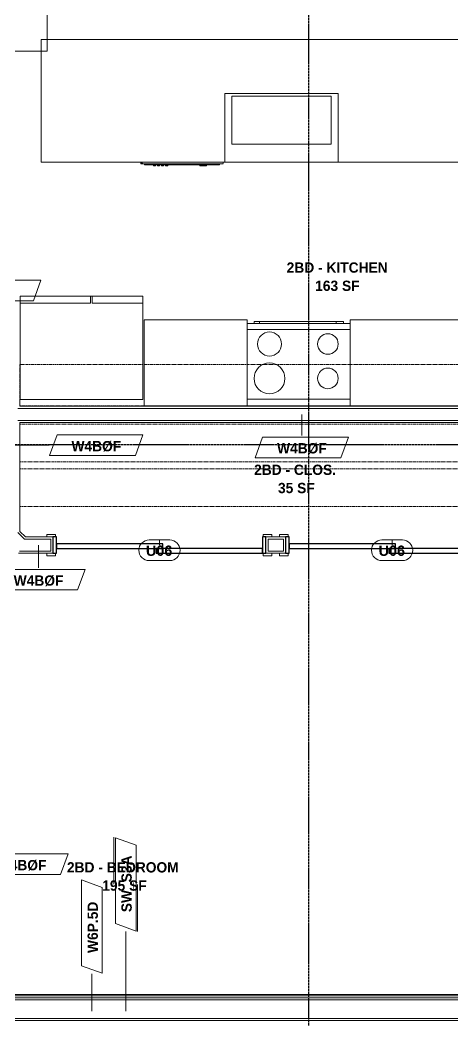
# Model space of a CAD drawing. Header units: inches. Extents: x -4058 to -1781, y 9814 to 12264.
# Drawn here: x -2257.4 to -2131.4, y 11679.6 to 11970.7 of the extents above; entities that cross this region are included whole.
import ezdxf

# ---------------------------------------------------------------- set-up
doc = ezdxf.new("R2010")
doc.units = ezdxf.units.IN
doc.header["$MEASUREMENT"] = 0
doc.linetypes.add('Dash', pattern=[0.25, 0.125, -0.125])
doc.linetypes.add('Grid Line 1_2_', pattern=[0.875, 0.5, -0.125, 0.125, -0.125])
for name, color, linetype, lineweight in [('0-1', 7, 'Continuous', 5), ('A-AREA-IDEN', 2, 'Continuous', 9), ('A-DOOR-3', 31, 'Continuous', 9), ('A-DOOR-4', 31, 'Continuous', 30), ('A-DOOR-FRAM-3', 31, 'Continuous', 30), ('A-DOOR-IDEN', 31, 'Continuous', 9), ('A-FLOR-2', 192, 'Continuous', 9), ('A-WALL', 113, 'Continuous', 18), ('A-WALL-2', 250, 'Continuous', 18), ('A-WALL-3', 113, 'Continuous', 9), ('A-WALL-IDEN', 211, 'Continuous', 9), ('I-WALL-1', 7, 'Continuous', 9), ('P-SANR-FIXT', 6, 'Continuous', 9), ('Q-CASE', 31, 'Continuous', 9), ('Q-CASE-HDLN', 31, 'Dash', 9), ('Q-SPCQ', 91, 'Continuous', 9), ('S-GRID-1', 1, 'Grid Line 1_2_', 30)]:
    doc.layers.add(name, color=color, linetype=linetype, lineweight=lineweight)
doc.styles.add('Arial_B', font='arialbd.ttf', dxfattribs={"height": 3})
doc.styles.add('Century Gothic_B', font='GOTHICB.TTF', dxfattribs={"height": 3})

# ---------------------------------------------------------------- blocks, each defined once
blk = doc.blocks.new('CTR - 1st Phase - Common Walls_rvt-1-UNITS PLANS - 3RD FLOOR')
at = {"layer": 'A-WALL-2'}
for p, q in [((-2076.17, 11686.24), (-2437.43, 11686.24)), ((-2076.17, 11685.74), (-2436.93, 11685.74)), ((-2076.17, 11679.74), (-2436.72, 11679.74)), ((-2076.17, 11680.24), (-2436.22, 11680.24))]:
    blk.add_line(p, q, dxfattribs=at)
at = {"layer": 'I-WALL-1'}
blk.add_line((-2076.17, 11686.86), (-2438.05, 11686.86), dxfattribs=at)
blk = doc.blocks.new('CTR - 1st Phase - Structure_rvt-1-UNITS PLANS - 3RD FLOOR')
at = {"layer": 'S-GRID-1'}
for p, q in [((-2173.32, 9814.03), (-2173.32, 12247.5)), ((-1781.27, 11847.19), (-4041.78, 11847.19))]:
    blk.add_line(p, q, dxfattribs=at)
blk = doc.blocks.new('SLIDING - FLUSH - SLIDING - FLUSH - 5-0 x 6-8-3934327-UNITS PLANS - 3RD FLOOR')
at = {"layer": 'A-DOOR-3'}
for p, q in [((-30.25, 3), (-32.75, 3)), ((-32.75, 3), (-32.75, 2.25)), ((-30.25, 2.25), (-30.25, 3)), ((30.25, 3), (30.25, 2.25)), ((32.75, 3), (30.25, 3)), ((32.75, 2.25), (32.75, 3)), ((-32.75, 2.25), (-30.25, 2.25)), ((30.25, 2.25), (32.75, 2.25)), ((-30.25, -2.5), (-32.75, -2.5)), ((-32.75, -2.5), (-32.75, -3.25)), ((-30.25, -3.25), (-30.25, -2.5)), ((32.75, -2.5), (30.25, -2.5)), ((30.25, -2.5), (30.25, -3.25)), ((32.75, -3.25), (32.75, -2.5)), ((-32.75, -3.25), (-30.25, -3.25)), ((30.25, -3.25), (32.75, -3.25))]:
    blk.add_line(p, q, dxfattribs=at)
at = {"layer": 'A-DOOR-4'}
for p, q in [((1, 2.25), (-30, 2.25)), ((-30, 2.25), (-30, 0.87)), ((-30, 0.87), (1, 0.87)), ((30, 0.87), (-1, 0.87)), ((-1, 0.87), (-1, -0.5)), ((1, 0.87), (1, 2.25)), ((30, -0.5), (30, 0.87)), ((-1, -0.5), (30, -0.5))]:
    blk.add_line(p, q, dxfattribs=at)
at = {"layer": 'A-DOOR-FRAM-3'}
for p, q in [((-30, 2.25), (-31, 2.25)), ((-31, 2.25), (-31, -2.5)), ((-30, -2.5), (-30, 2.25)), ((31, 2.25), (30, 2.25)), ((30, 2.25), (30, -2.5)), ((31, -2.5), (31, 2.25)), ((-31, -2.5), (-30, -2.5)), ((30, -2.5), (31, -2.5))]:
    blk.add_line(p, q, dxfattribs=at)
blk = doc.blocks.new('OD_CW_Closet - OD_CW_Closet-4058409-UNITS PLANS - 3RD FLOOR')
at = {"layer": 'Q-CASE-HDLN'}
for p, q in [((0.74, -24), (0.74, 0)), ((0.74, 0), (149.46, 0)), ((149.46, 0), (149.46, -24)), ((0.74, -11), (149.46, -11)), ((0.74, -13), (149.46, -13)), ((149.46, -24), (0.74, -24))]:
    blk.add_line(p, q, dxfattribs=at)
blk = doc.blocks.new('OD_CW_Upper Cabinet - OD_CW_Upper Cabinet-4366992-UNITS PLANS - 3RD FLOOR')
at = {"layer": 'Q-CASE-HDLN'}
for p, q in [((181.39, 24), (0.74, 24)), ((0.74, 24), (0.74, 12)), ((181.39, 12), (181.39, 24)), ((0.74, 12), (181.39, 12))]:
    blk.add_line(p, q, dxfattribs=at)
blk = doc.blocks.new('Refrigerator_-_Side-by-Side_6047 - 36_ X 30_-345559-UNITS PLANS - 3RD FLOOR')
at = {"layer": 'Q-SPCQ'}
for p, q in [((17.87, 14.42), (-17.88, 14.42)), ((-17.88, 14.42), (-17.88, -15.58)), ((17.87, -15.58), (17.87, 14.42)), ((-17.88, -13.58), (-3.13, -13.58)), ((-17.88, -13.58), (-17.88, -15.58)), ((-3.13, -15.58), (-3.13, -13.58)), ((-2.63, -13.58), (17.87, -13.58)), ((-2.63, -13.58), (-2.63, -15.58)), ((17.87, -15.58), (17.87, -13.58)), ((-17.88, -15.58), (17.87, -15.58)), ((-3.13, -15.58), (-17.88, -15.58)), ((17.87, -15.58), (-2.63, -15.58))]:
    blk.add_line(p, q, dxfattribs=at)
blk = doc.blocks.new('Stainless Steel Farmhous Kitchen Sink - Stainless Steel Farmhous Kitchen Sink-V35-UNITS PLANS - 3RD FLOOR')
at = {"layer": 'P-SANR-FIXT'}
for p, q in [((0, 22.2), (-33, 22.2)), ((-31, 3), (-31, 16.96)), ((-31, 16.96), (-2, 16.96)), ((-2, 16.96), (-2, 3)), ((-2, 3), (-31, 3))]:
    blk.add_line(p, q, dxfattribs=at)
blk = doc.blocks.new('Casework 25 - Casework 7-4344663-UNITS PLANS - 3RD FLOOR')
at = {"layer": 'Q-CASE'}
for p, q in [((-2113.8, 11965.05), (-2251.33, 11965.05)), ((-2251.33, 11965.05), (-2251.33, 11929.36)), ((-2113.8, 11929.36), (-2113.8, 11965.05)), ((-2197.8, 11929.36), (-2197.8, 11949.33)), ((-2197.8, 11949.33), (-2164.8, 11949.33)), ((-2164.8, 11949.33), (-2164.8, 11929.36)), ((-2251.33, 11929.36), (-2197.8, 11929.36)), ((-2164.8, 11929.36), (-2113.8, 11929.36)), ((-2191.3, 11883.49), (-2221.3, 11883.49)), ((-2221.3, 11883.49), (-2221.3, 11858.49)), ((-2191.3, 11882.49), (-2191.3, 11883.49)), ((-2076.8, 11883.49), (-2161.3, 11883.49)), ((-2161.3, 11883.49), (-2161.3, 11882.49)), ((-2221.3, 11858.49), (-2191.3, 11858.49)), ((-2161.3, 11858.49), (-2076.8, 11858.49))]:
    blk.add_line(p, q, dxfattribs=at)
blk = doc.blocks.new('Wall Tag - Shear Wall-3956451-UNITS PLANS - 3RD FLOOR')
at = {"layer": 'A-WALL-IDEN'}
for p, q in [((-0.3561, 0.0937), (-0.4244, -0.0937)), ((0.4244, 0.0937), (-0.3561, 0.0937)), ((0.4291, 0.1068), (0.0033, 0.1068)), ((0.3561, -0.0937), (0.4244, 0.0937)), ((0, -0.1068), (-0.4291, -0.1068)), ((-0.4244, -0.0937), (0.3561, -0.0937))]:
    blk.add_line(p, q, dxfattribs=at)
blk = doc.blocks.new('Wall Tag - Arch Wall-3956453-UNITS PLANS - 3RD FLOOR')
at = {"layer": 'A-WALL-IDEN'}
for p, q in [((-0.3561, 0.0937), (-0.4244, -0.0937)), ((0.4244, 0.0937), (-0.3561, 0.0937)), ((0.3561, -0.0937), (0.4244, 0.0937)), ((-0.4244, -0.0937), (0.3561, -0.0937))]:
    blk.add_line(p, q, dxfattribs=at)
blk = doc.blocks.new('Door Tag - Type Mark-2601225-UNITS PLANS - 3RD FLOOR')
at = {"layer": 'A-DOOR-IDEN'}
for p, q in [((0.09375, 0.09375), (-0.09375, 0.09375)), ((-0.09375, -0.09375), (0.09375, -0.09375))]:
    blk.add_line(p, q, dxfattribs=at)
for centre, start, end in [((-0.09375, 0), 90, 270), ((0.09375, 0), 270, 90)]:
    blk.add_arc(centre, 0.09375, start, end, dxfattribs=at)

msp = doc.modelspace()

# ---------------------------------------------------------------- linework, layer by layer
at = {"layer": 'A-AREA-IDEN', "flags": 128}
msp.add_lwpolyline([(-2287.68, 11980.14), (-2249.55, 11980.14), (-2249.55, 11961.69), (-2287.68, 11961.69)], close=True, dxfattribs=at)
at = {"layer": 'A-DOOR-IDEN'}
for p, q in [((-2216.85, 11817.99), (-2216.85, 11819.48)), ((-2149.1, 11817.99), (-2149.1, 11819.48))]:
    msp.add_line(p, q, dxfattribs=at)
at = {"layer": 'A-FLOR-2'}
msp.add_line((-2281.6, 11687.24), (-2076.8, 11687.24), dxfattribs=at)
at = {"layer": 'A-WALL'}
for p, q in [((-2258.07, 11857.74), (-2076.17, 11857.74)), ((-2258.07, 11854.24), (-2105.92, 11854.24)), ((-2258.07, 11821.66), (-2256.15, 11819.74)), ((-2248.47, 11819.74), (-2256.15, 11819.74)), ((-2248.47, 11816.24), (-2248.47, 11819.74)), ((-2185.22, 11819.74), (-2185.22, 11816.24)), ((-2180.72, 11819.74), (-2185.22, 11819.74)), ((-2180.72, 11816.24), (-2180.72, 11819.74)), ((-2257.6, 11816.24), (-2248.47, 11816.24)), ((-2185.22, 11816.24), (-2180.72, 11816.24))]:
    msp.add_line(p, q, dxfattribs=at)
at = {"layer": 'A-WALL-3'}
for p, q in [((-2257.45, 11858.36), (-2257.45, 11860.36)), ((-2076.17, 11858.36), (-2257.45, 11858.36)), ((-2257.45, 11853.61), (-2106.55, 11853.61)), ((-2257.45, 11821.92), (-2257.45, 11853.61)), ((-2255.89, 11820.36), (-2257.45, 11821.92)), ((-2247.85, 11820.36), (-2255.89, 11820.36)), ((-2247.85, 11815.61), (-2247.85, 11820.36)), ((-2180.1, 11820.36), (-2185.85, 11820.36)), ((-2185.85, 11820.36), (-2185.85, 11815.61)), ((-2180.1, 11815.61), (-2180.1, 11820.36)), ((-2257.86, 11815.61), (-2247.85, 11815.61)), ((-2185.85, 11815.61), (-2180.1, 11815.61))]:
    msp.add_line(p, q, dxfattribs=at)
at = {"layer": 'A-WALL-IDEN'}
for p, q in [((-2175.4, 11855.99), (-2175.4, 11849.83)), ((-2259.82, 11847.03), (-2248.98, 11847.03)), ((-2252.07, 11817.99), (-2252.07, 11811.35)), ((-2226.67, 11682.43), (-2226.67, 11705.56)), ((-2236.53, 11682.43), (-2236.53, 11693.27))]:
    msp.add_line(p, q, dxfattribs=at)
at = {"layer": 'Q-SPCQ'}
for p, q in [((-2222.3, 11929.36), (-2222.3, 11929.06)), ((-2222.1, 11928.86), (-2221.23, 11928.86)), ((-2221.23, 11928.86), (-2198.5, 11928.86)), ((-2221.21, 11928.61), (-2221.21, 11928.86)), ((-2199.39, 11928.61), (-2221.21, 11928.61)), ((-2218.58, 11928.61), (-2218.58, 11928.36)), ((-2217.99, 11928.36), (-2218.58, 11928.36)), ((-2217.99, 11928.36), (-2217.99, 11928.61)), ((-2217.4, 11928.61), (-2217.4, 11928.36)), ((-2216.81, 11928.36), (-2217.4, 11928.36)), ((-2216.81, 11928.36), (-2216.81, 11928.61)), ((-2216.22, 11928.61), (-2216.22, 11928.36)), ((-2215.63, 11928.36), (-2216.22, 11928.36)), ((-2215.63, 11928.36), (-2215.63, 11928.61)), ((-2215.04, 11928.61), (-2215.04, 11928.36)), ((-2214.45, 11928.36), (-2215.04, 11928.36)), ((-2214.45, 11928.36), (-2214.45, 11928.61)), ((-2205.09, 11928.61), (-2205.09, 11928.36)), ((-2204.11, 11928.36), (-2205.09, 11928.36)), ((-2203.12, 11928.36), (-2204.11, 11928.36)), ((-2203.12, 11928.36), (-2203.12, 11928.61)), ((-2199.39, 11928.61), (-2199.39, 11928.86)), ((-2198.3, 11929.06), (-2198.3, 11929.36)), ((-2191.3, 11882.49), (-2161.3, 11882.49)), ((-2191.3, 11882.49), (-2191.3, 11880.74)), ((-2161.3, 11880.74), (-2191.3, 11880.74)), ((-2191.3, 11880.74), (-2161.3, 11880.74)), ((-2191.3, 11860.49), (-2191.3, 11880.74)), ((-2189.3, 11882.99), (-2187.69, 11882.99)), ((-2189.3, 11882.99), (-2189.3, 11882.49)), ((-2187.69, 11882.99), (-2165.43, 11882.99)), ((-2187.69, 11882.99), (-2187.69, 11882.49)), ((-2165.43, 11882.99), (-2163.3, 11882.99)), ((-2165.43, 11882.49), (-2165.43, 11882.99)), ((-2163.3, 11882.49), (-2163.3, 11882.99)), ((-2161.3, 11880.74), (-2161.3, 11882.49)), ((-2161.3, 11880.74), (-2161.3, 11860.49)), ((-2191.3, 11858.49), (-2191.3, 11860.49)), ((-2161.3, 11860.49), (-2191.3, 11860.49)), ((-2161.3, 11860.49), (-2161.3, 11858.49)), ((-2161.3, 11858.49), (-2191.3, 11858.49))]:
    msp.add_line(p, q, dxfattribs=at)
for centre, radius, start, end in [((-2222.1, 11929.06), 0.197, 180, 270), ((-2221.23, 11929.94), 1.07, 212.4275, 270), ((-2198.5, 11929.06), 0.197, 270, 0), ((-2198.5, 11929.06), 0.197, 285, 345), ((-2184.8, 11876.49), 3.5, 0, 180), ((-2167.8, 11876.49), 3, 0, 180), ((-2184.8, 11876.49), 3.5, 180, 0), ((-2167.8, 11876.49), 3, 180, 0), ((-2184.8, 11866.49), 4.5, 0, 180), ((-2167.8, 11866.49), 3, 0, 180), ((-2184.8, 11866.49), 4.5, 180, 0), ((-2167.8, 11866.49), 3, 180, 0)]:
    msp.add_arc(centre, radius, start, end, dxfattribs=at)

# ---------------------------------------------------------------- block references
at = {"layer": '0-1'}
for name in ['CTR - 1st Phase - Structure_rvt-1-UNITS PLANS - 3RD FLOOR', 'CTR - 1st Phase - Common Walls_rvt-1-UNITS PLANS - 3RD FLOOR']:
    msp.add_blockref(name, (0, 0), dxfattribs=at)
at = {"layer": 'A-DOOR-3', "rotation": 180}
for p in [(-2216.85, 11817.86), (-2149.1, 11817.86)]:
    msp.add_blockref('SLIDING - FLUSH - SLIDING - FLUSH - 5-0 x 6-8-3934327-UNITS PLANS - 3RD FLOOR', p, dxfattribs=at)
at = {"layer": 'A-DOOR-IDEN', "xscale": 31.99999999999999, "yscale": 31.99999999999999, "zscale": 31.99999999999999}
for p in [(-2216.85, 11816.48), (-2149.1, 11816.48)]:
    msp.add_blockref('Door Tag - Type Mark-2601225-UNITS PLANS - 3RD FLOOR', p, dxfattribs=at)
at = {"layer": 'A-WALL-IDEN', "xscale": 31.99999999999999, "yscale": 31.99999999999999, "zscale": 31.99999999999999}
for p in [(-2264.92, 11892.03), (-2235.25, 11847.03), (-2175.4, 11846.42), (-2252.07, 11807.93), (-2257.02, 11725.14)]:
    msp.add_blockref('Wall Tag - Arch Wall-3956453-UNITS PLANS - 3RD FLOOR', p, dxfattribs=at)
at = {"layer": 'A-WALL-IDEN', "xscale": 31.99999999999999, "yscale": 31.99999999999999, "zscale": 31.99999999999999, "rotation": 89.99999999999955}
for name, p in [('Wall Tag - Shear Wall-3956451-UNITS PLANS - 3RD FLOOR', (-2226.67, 11719.29)), ('Wall Tag - Arch Wall-3956453-UNITS PLANS - 3RD FLOOR', (-2236.53, 11707))]:
    msp.add_blockref(name, p, dxfattribs=at)
at = {"layer": 'P-SANR-FIXT', "rotation": 180}
msp.add_blockref('Stainless Steel Farmhous Kitchen Sink - Stainless Steel Farmhous Kitchen Sink-V35-UNITS PLANS - 3RD FLOOR', (-2197.8, 11951.58), dxfattribs=at)
at = {"layer": 'Q-CASE'}
msp.add_blockref('Casework 25 - Casework 7-4344663-UNITS PLANS - 3RD FLOOR', (0, 0), dxfattribs=at)
at = {"layer": 'Q-CASE', "rotation": 180}
for name, p in [('OD_CW_Upper Cabinet - OD_CW_Upper Cabinet-4366992-UNITS PLANS - 3RD FLOOR', (-2076.06, 11882.49)), ('OD_CW_Closet - OD_CW_Closet-4058409-UNITS PLANS - 3RD FLOOR', (-2107.99, 11829.2))]:
    msp.add_blockref(name, p, dxfattribs=at)
at = {"layer": 'Q-SPCQ', "rotation": 180}
msp.add_blockref('Refrigerator_-_Side-by-Side_6047 - 36_ X 30_-345559-UNITS PLANS - 3RD FLOOR', (-2239.57, 11874.79), dxfattribs=at)

# ---------------------------------------------------------------- texts
at = {"layer": 'A-AREA-IDEN', "char_height": 3, "attachment_point": 1, "style": 'Century Gothic_B'}
for s, insert, width in [('2BD - KITCHEN', (-2179.81, 11900.23), 35.451), ('163 SF', (-2171.51, 11894.93), 15.352), ('2BD - CLOS.', (-2189.29, 11841.4), 29.29), ('35 SF', (-2182.33, 11836.1), 12.423), ('2BD - BEDROOM', (-2243.79, 11725.75), 40.299), ('195 SF', (-2233.5, 11720.45), 15.352)]:
    msp.add_mtext(s, dxfattribs=dict(at, insert=insert, width=width))
at = {"layer": 'A-DOOR-IDEN', "char_height": 3, "width": 9.393, "attachment_point": 1, "style": 'Arial_B'}
for insert in [(-2220.78, 11817.86), (-2153.03, 11817.86)]:
    msp.add_mtext('U06', dxfattribs=dict(at, insert=insert))
at = {"layer": 'A-WALL-IDEN', "char_height": 3, "width": 17.372, "attachment_point": 1, "style": 'Century Gothic_B'}
for insert in [(-2242.46, 11848.28), (-2182.61, 11847.66), (-2259.28, 11809.18), (-2264.24, 11726.39)]:
    msp.add_mtext('W4BØF', dxfattribs=dict(at, insert=insert))
at = {"layer": 'A-WALL-IDEN', "char_height": 3, "attachment_point": 1, "rotation": 90, "style": 'Century Gothic_B'}
for s, insert, width in [('SW_S3A', (-2227.92, 11711.2), 19.493), ('W6P.5D', (-2237.78, 11699.33), 18.483)]:
    msp.add_mtext(s, dxfattribs=dict(at, insert=insert, width=width))

doc.saveas('drawing.dxf')
